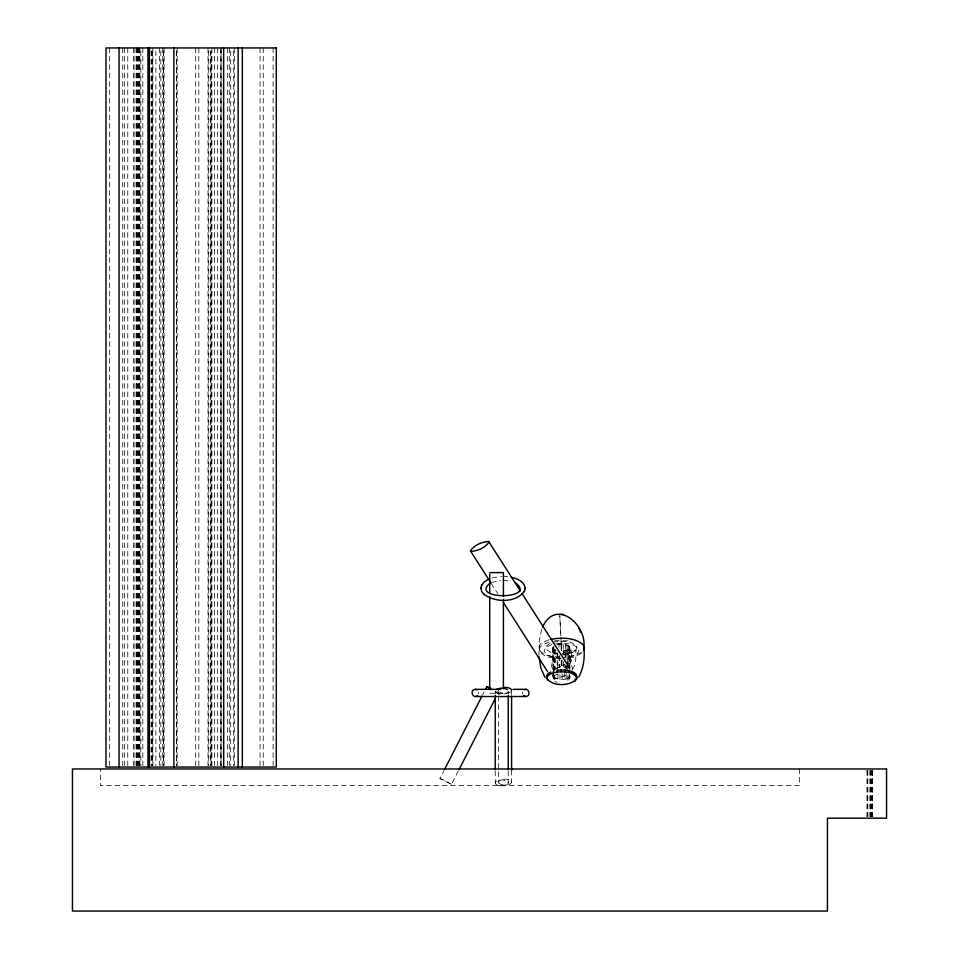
<?xml version="1.0" encoding="UTF-8"?>
<svg xmlns="http://www.w3.org/2000/svg" width="959" height="959" viewBox="0 0 959 959"><rect width="100%" height="100%" fill="white"/><g stroke="black" fill="none" stroke-linecap="round" stroke-linejoin="round"><path stroke-width="0.72" stroke-dasharray="4.79 3.6" d="M557.91 644.196A11.604 6.761 0.5 0 1 564.527 644.22L569.19 646.234L569.766 648.128L568.04 649.878L564.479 651.029A11.604 6.761 0.5 0 1 562.298 651.257M572.463 669.298C576.683 663.868 575.652 656.663 575.939 650.25L571.66 650.094C571.756 656.531 572.727 666.397 564.216 667.548L564.108 664.539M575.939 650.25L571.576 653.007L563.245 654.625M561.77 660.152L561.027 667.476M567.92 665.306L565.942 668.831M478.565 693.86L478.565 692.002M522.535 692.002L522.535 693.86M561.315 658.641C553.739 658.234 543.022 657.994 539.39 650.094L539.821 647.685L541.739 645.407L549.375 641.799M538.922 655.536L539.102 645.635L541.128 643.297L549.111 639.653M554.122 646.138L553.211 647.888L552.36 662.237L550.406 670.377M557.011 644.832C561.111 644.112 567.308 643.501 569.742 647.613L567.596 650.094L561.866 651.209M569.826 678.78L569.61 675.196L569.622 676.994M567.764 665.162L566.721 667.044M541.679 629.2L539.234 640.816L539.39 650.094M458.306 771.036L451.377 784.438L439.941 778.528L444.005 770.556M482.677 694.748L484.031 692.086M569.802 676.982L567.848 678.564L564.24 679.511L564.192 673.518M562.31 653.355L571.66 650.094M554.002 670.113L560.595 666.097L564.755 664.659L553.427 669.598M439.941 778.528L445.515 780.65L451.521 784.33M581.286 653.535L573.65 657.131L565.594 658.437M565.546 675.304L557.982 678.241L553.331 677.977L550.838 675.723M549.951 643.333L546.246 646.306L546.63 649.675L550.993 652.528L558.162 654.098M581.825 652.216L573.842 655.848L564.024 657.203M557.647 674.345L551.916 675.951M491.667 582.425L500.67 580.399M551.952 644.532L545.899 647.385L544.041 651.101C546.666 657.035 554.602 657.454 560.272 657.85M492.255 577.869L501.569 576.479M553.055 642.242C560.787 640.9 572.463 639.737 577.042 647.505L575.328 650.789L573.002 652.18L562.214 654.254M554.59 640.732L568.771 640.792M556.076 643.681C563.7 643.213 574.861 642.386 579.104 650.118L577.246 653.834L574.657 655.417L564.803 657.718M489.713 693.273L503.415 693.273L503.415 690.3M566.266 666.025L569.718 665.858L567.848 665.858L568.963 666.121L567.404 664.707M559.577 657.191C552.228 656.591 541.871 655.92 538.61 648.116M502.948 576.383L508.498 576.743M502.96 580.243L510.416 581.13M554.829 681.777L557.287 682.161M495.623 691.799L498.332 692.566L497.445 691.799M555.908 650.502L553.199 648.979A4.783 2.781 0.5 0 1 553.223 646.162M553.403 669.502L553.211 647.888L555.908 650.286M553.451 677.258L558.114 679.236A11.808 6.869 0.5 0 0 564.731 679.26L569.418 677.33L569.442 674.573M491.308 583.54L497.721 593.597M572.835 670.125L570.845 661.938L569.742 647.613M569.766 647.169L569.922 668.591M569.982 676.083L570.006 677.893M569.622 648.344L569.742 669.49M569.358 646.726L569.55 669.202M568.831 649.363L568.999 668.843M569.047 674.824L569.095 679.631M568.435 645.91L568.627 668.375M567.596 650.094L567.764 669.574M567.812 675.568L567.86 680.363M567.045 645.215L567.248 669.19M565.942 650.67L566.026 659.66M566.074 665.654L566.134 671.648M566.146 673.146L566.206 680.938M565.271 644.7L565.378 657.67M565.45 664.875L565.474 667.752M563.988 651.053L564.036 655.548M563.233 644.388L563.329 654.47M563.389 661.674L563.436 667.44M561.95 660.188L562.01 667.68M562.07 673.674L562.118 679.667L559.972 679.583L559.912 673.59M561.087 644.304L561.147 651.509M561.231 660.152L561.291 667.356M559.756 655.62L559.864 667.596M558.965 644.448L558.989 647.337M559.061 655.98L559.169 667.512M557.706 653.69L557.838 668.099M557.886 673.865L557.946 681.082M557.071 652.036L557.251 672.211M555.393 649.734L555.561 668.471M554.518 649.591L554.698 669.778M554.746 675.532L554.782 679.859M554.158 649.027L554.374 673.53M553.595 648.775L553.811 673.278M553.822 674.716L553.87 679.044M553.403 646.989L553.631 672.93M553.643 674.369L553.667 677.258M553.463 675.268L553.487 678.157M552.624 648.044L552.816 670.389M552.828 671.875L552.875 676.335M872.678 770.473L872.678 816.684M872.378 770.473L872.378 816.684M872.079 770.473L872.079 816.684M871.779 770.473L871.779 816.684M870.868 770.473L870.868 816.684M870.269 770.473L870.269 816.684M869.969 770.473L869.969 816.684M867.859 770.473L867.859 816.684M867.559 770.473L867.559 816.684M866.948 770.473L866.948 816.684M799.53 768.974L799.53 785.565L100.347 785.565L100.347 768.974M511.603 690.372L511.603 694.819M511.603 770.293L511.603 782.136M508.246 691.175L508.246 694.136M508.246 771.096L508.246 782.928M498.596 690.372L498.596 694.819M498.596 696.294L498.596 782.136M495.24 691.175L495.24 694.136M495.24 771.096L495.24 782.928M273.111 47.95L273.111 765.546M263.234 47.95L263.234 765.546M260.057 47.95L260.057 765.546M234.296 47.95L234.296 765.546M233.696 50.947L233.696 765.546M230.699 50.947L230.699 765.546M229.297 47.95L229.297 765.546M227.607 47.95L227.607 765.546M221.241 47.95L221.241 765.546M221.073 50.947L221.073 765.546M220.642 47.95L220.642 765.546M217.645 47.95L217.645 765.546M214.552 47.95L214.552 765.546M211.891 47.95L211.891 765.546M210.596 50.947L210.62 765.546M208.738 50.947L208.738 765.546M208.019 47.95L208.019 765.546M198.837 47.95L198.837 765.546M195.684 47.95L195.684 765.546M177.163 47.95L177.163 765.546M176.648 50.947L176.648 765.546M176.528 50.947L176.528 765.546M164.109 47.95L164.109 765.546M163.593 50.947L163.593 765.546M163.474 50.947L163.474 765.546M162.73 47.95L162.73 765.546M160.824 50.947L160.824 765.546M159.566 47.95L159.566 765.546M155.873 50.947L155.873 765.546M152.889 47.95L152.889 765.546M152.589 50.947L152.589 765.546M151.87 50.947L151.87 765.546M151.162 50.947L151.162 765.546M142.819 47.95L142.819 765.546M140.829 50.947L140.829 765.546M139.834 47.95L139.834 765.546M139.535 47.95L139.535 765.546M138.815 47.95L138.815 765.546M138.108 47.95L138.108 765.546M137.617 47.95L137.617 765.546M136.669 47.95L136.693 765.546M136.37 47.95L136.37 765.546M134.907 47.95L134.907 765.546M133.505 47.95L133.505 765.546M127.775 47.95L127.775 765.546M124.562 47.95L124.562 765.546M122.74 47.95L122.74 765.546M109.686 47.95L109.686 765.546M508.018 691.954A6.497 2.997 0 0 1 501.737 694.172A6.497 2.997 0 0 1 495.467 691.954M510.727 691.883A6.497 2.997 0 0 1 499.471 691.883M553.451 677.258A4.627 2.697 0.5 0 1 553.475 674.489M560.835 635.985L559.804 615.498L560.847 635.985M561.566 650.61L560.907 637.447L561.566 650.61M211.172 765.546L211.172 50.947L211.076 765.546M497.146 785.049A6.497 2.997 0 0 0 508.018 783.707A6.497 2.997 0 0 0 500.059 780.039A6.497 2.997 0 0 0 497.146 785.049M500.502 784.258A6.497 2.997 0 0 0 511.375 782.916A6.497 2.997 0 0 0 503.415 779.235A6.497 2.997 0 0 0 500.502 784.258"/><path stroke-width="1.44" d="M550.454 639.401C561.327 637.423 574.561 637.136 583.288 644.928C585.422 655.261 583.851 667.572 578.792 677.066M550.61 673.745L557.167 672.019L557.155 670.209C563.64 669.586 578.457 669.562 576.455 679.416C569.023 686.236 552.875 686.764 546.714 678.265L547.026 674.824L550.598 671.947L550.61 673.745L547.038 676.622M576.767 675.975L576.455 679.416M583.851 649.866L584.343 647.385M481.586 585.41L484.079 582.065L487.831 579.608M483.947 594.316C495.228 602.6 515.69 603.235 524.489 591.164M484.175 594.592L481.718 591.607L480.938 587.975M525.136 588.598C524.873 581.693 516.973 578.373 511.087 577.282M480.855 588.335L481.67 585.05M524.405 591.511L525.22 588.239M490.505 582.281L470.425 550.862C474.13 545.215 481.981 541.703 488.67 541.499L520.401 591.02M489.09 542.003C485.398 547.649 477.546 551.161 470.845 551.377L470.425 550.862M542.53 627.138C555.944 597.409 588.191 625.388 583.623 648.847M444.688 769.226L481.993 696.078M485.386 689.437L486.884 686.668L490.84 688.166M458.989 769.705L494.94 699.219M477.69 695.479C473.039 699.95 469.083 689.581 475.316 689.341L500.646 689.341M490.732 582.772C467.644 600.034 538.634 599.89 515.235 582.712M524.093 689.821C529.008 686.992 531.298 696.462 525.772 696.522L475.316 696.522M557.167 672.019C563.676 671.696 573.278 671.096 576.779 677.773M489.941 572.607L503.415 572.607L503.415 596.45M513.065 689.341L525.772 689.341M475.316 689.341L476.995 689.821M525.772 696.522L523.398 695.479M562.382 614.371L563.64 614.551M561.003 614.18L561.602 614.263M491.248 689.677L486.74 686.776M545.072 677.617L540.924 668.363L539.078 656.915M522.008 593.537L566.973 663.916M503.343 602.396L547.493 671.516M580.842 632.413L578.445 627.09M576.071 674.357L576.083 676.155M575.1 679.152L575.124 680.95M574.393 672.858L574.405 674.668M571.852 671.6L571.876 673.41M568.627 670.653L568.651 672.463M564.935 670.077L564.947 671.887M561.015 669.933L561.027 671.732M553.595 670.892L553.607 672.703M548.356 673.278L548.368 675.088M547.385 678.073L547.409 679.883M546.69 676.455L546.714 678.265M511.603 696.294L511.603 770.293M508.246 695.611L508.246 769.609M503.415 599.423L503.415 688.802M495.24 695.611L495.24 769.609M489.713 574.105L489.713 593.465M489.713 596.45L489.713 688.802M242.351 47.95L242.351 767.044M238.144 47.95L238.144 767.044M223.651 47.95L223.675 767.044M173.879 47.95L173.879 767.044M149.424 47.95L149.424 767.044M147.962 47.95L147.962 767.044M119.048 47.95L119.048 767.044M496.115 689.677A6.497 2.997 0 0 1 507.371 689.677M503.415 687.483A6.497 2.997 0 0 1 511.603 690.372M276.288 47.95L105.993 47.95L105.993 767.044L276.288 767.044L276.288 47.95M886.56 768.974L72.44 768.974L72.44 911.05L827.437 911.05L827.437 818.171L886.56 818.171L886.56 768.974"/></g></svg>
